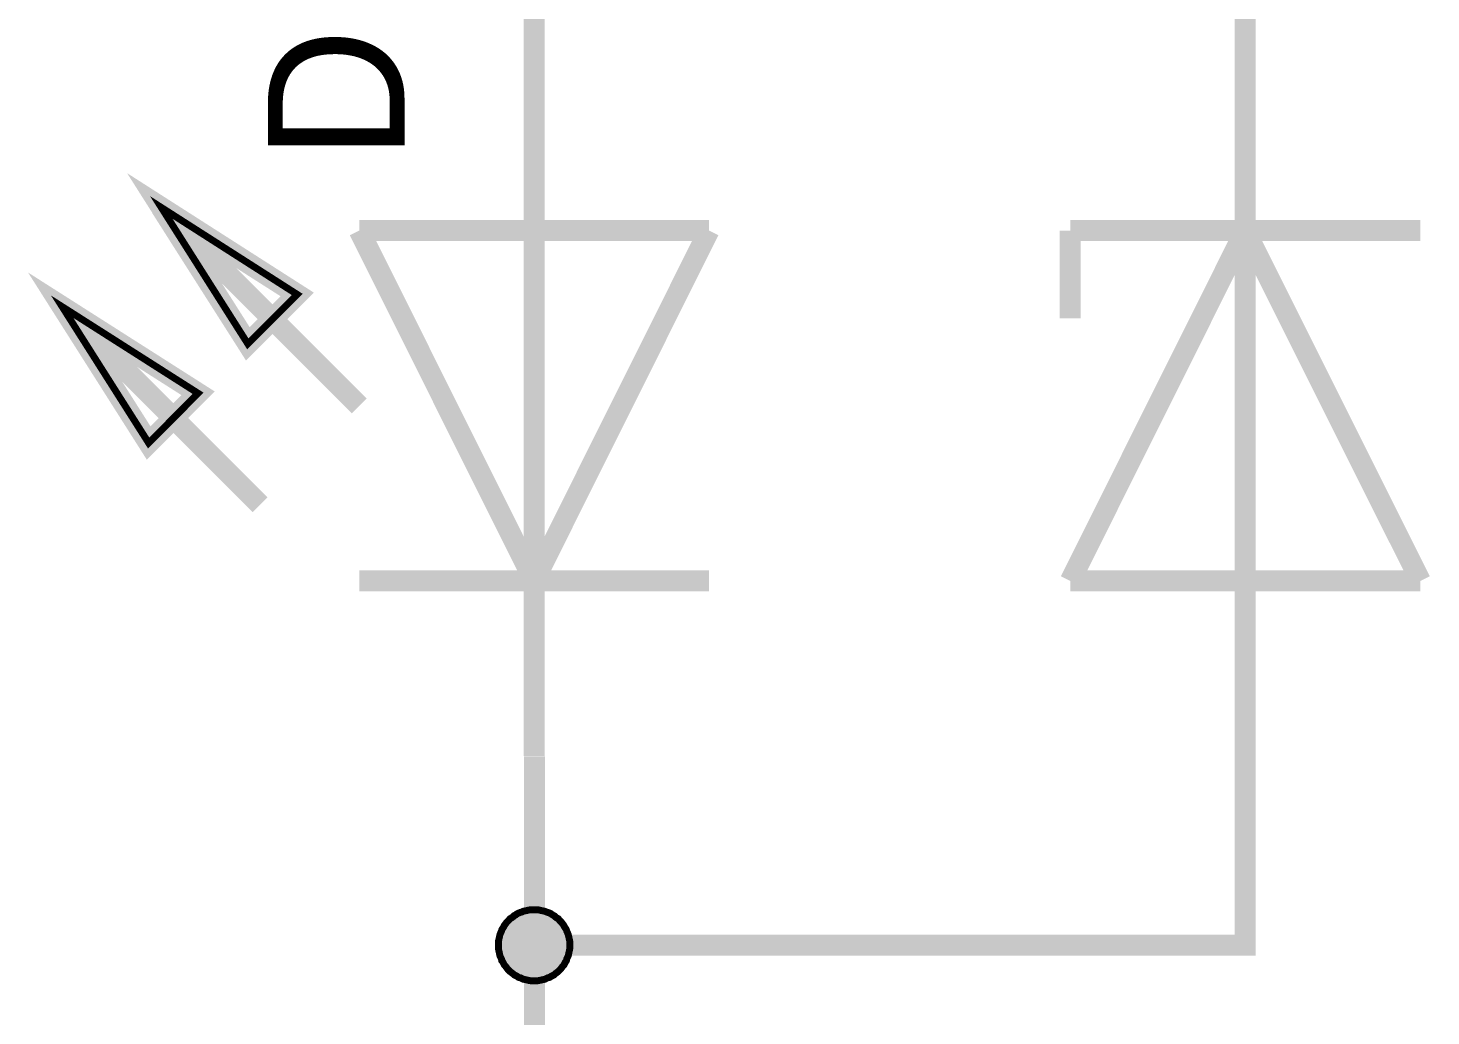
# Model space of a CAD drawing. Header units: millimetres. Extents: x 0 to 20.9, y 0 to 9.5.
# Drawn here: x 0.716 to 1.505, y 2.66 to 3.215 of the extents above; entities that cross this region are included whole.
import ezdxf

# ---------------------------------------------------------------- set-up
doc = ezdxf.new("R2010")
doc.units = ezdxf.units.MM
doc.header["$MEASUREMENT"] = 0
doc.layers.add('Sheet', color=255, linetype='Continuous')

msp = doc.modelspace()

# ---------------------------------------------------------------- linework, layer by layer
at = {"layer": 'Sheet'}
for points, const_width in [([(1.00016, 3.40628), (1.00016, 3.29998), (1.00016, 3.19994)], 0.0118), ([(1.4001, 3.19994), (1.4001, 3.29998)], 0.0118), ([(1.00016, 3.10158), (1.00016, 3.19994)], 0.0118), ([(1.4001, 3.10158), (1.4001, 3.19994)], 0.0118), ([(0.90179, 3.003), (0.79048, 3.11432)], 0.0118), ([(0.83914, 3.03788), (0.79048, 3.11432)], 0.0118), ([(0.86692, 3.06565), (0.79048, 3.11432)], 0.0118), ([(0.90179, 3.10158), (1.09853, 3.10158)], 0.0118), ([(0.90179, 3.10158), (1.00016, 2.90463)], 0.0118), ([(1.09853, 3.10158), (1.00016, 2.90463)], 0.0118), ([(1.00016, 2.90463), (1.00016, 3.10158)], 0.0118), ([(1.49867, 3.10158), (1.30173, 3.10158)], 0.0118), ([(1.30173, 2.90463), (1.4001, 3.10158)], 0.0118), ([(1.30173, 3.10158), (1.30173, 3.05229)], 0.0118), ([(1.4001, 2.90463), (1.4001, 3.10158)], 0.0118), ([(1.4001, 3.10158), (1.49867, 2.90463)], 0.0118), ([(0.84603, 2.94745), (0.73472, 3.05876)], 0.0118), ([(0.81115, 3.0101), (0.73472, 3.05876)], 0.0118), ([(0.78338, 2.98212), (0.73472, 3.05876)], 0.0118), ([(0.90179, 2.90463), (1.09853, 2.90463)], 0.0118), ([(1.00016, 2.90463), (1.00016, 2.80627)], 0.0118), ([(1.49867, 2.90463), (1.30173, 2.90463)], 0.0118), ([(1.4001, 2.90463), (1.4001, 2.80627)], 0.0118), ([(1.4001, 2.80627), (1.4001, 2.69996), (1.00016, 2.69996)], 0.0118), ([(1.00037, 2.80606), (1.00037, 2.69996), (1.00037, 2.59972)], 0.0118), ([(0.98011, 2.69996), (0.98011, 2.70101), (0.98011, 2.70205), (0.98032, 2.7031), (0.98053, 2.70393), (0.98074, 2.70498), (0.98095, 2.70581), (0.98136, 2.70686), (0.98178, 2.70769), (0.98199, 2.70853), (0.98262, 2.70957), (0.98303, 2.7102), (0.98345, 2.71103), (0.98408, 2.71187), (0.98471, 2.7127), (0.98533, 2.71333), (0.98596, 2.71396), (0.98658, 2.71479), (0.98742, 2.71521), (0.98826, 2.71584), (0.98888, 2.71646), (0.98972, 2.71688), (0.99055, 2.71751), (0.99139, 2.71793), (0.99243, 2.71834), (0.99327, 2.71855), (0.9941, 2.71897), (0.99515, 2.71918), (0.99619, 2.71939), (0.99703, 2.7196), (0.99807, 2.71981), (0.99912, 2.71981), (1.00016, 2.71981)], 0.0039), ([(0.98011, 2.69996), (0.98011, 2.70101), (0.98011, 2.70205), (0.98032, 2.7031), (0.98053, 2.70393), (0.98074, 2.70498), (0.98095, 2.70581), (0.98136, 2.70686), (0.98178, 2.70769), (0.98199, 2.70853), (0.98262, 2.70957), (0.98303, 2.7102), (0.98345, 2.71103), (0.98408, 2.71187), (0.98471, 2.7127), (0.98533, 2.71333), (0.98596, 2.71396), (0.98658, 2.71479), (0.98742, 2.71521), (0.98826, 2.71584), (0.98888, 2.71646), (0.98972, 2.71688), (0.99055, 2.71751), (0.99139, 2.71793), (0.99243, 2.71834), (0.99327, 2.71855), (0.9941, 2.71897), (0.99515, 2.71918), (0.99619, 2.71939), (0.99703, 2.7196), (0.99807, 2.71981), (0.99912, 2.71981), (1.00016, 2.71981)], 0.0039), ([(0.98011, 2.69996), (0.98011, 2.70101), (0.98011, 2.70205), (0.98032, 2.7031), (0.98053, 2.70393), (0.98074, 2.70498), (0.98095, 2.70581), (0.98136, 2.70686), (0.98178, 2.70769), (0.98199, 2.70853), (0.98262, 2.70957), (0.98303, 2.7102), (0.98345, 2.71103), (0.98408, 2.71187), (0.98471, 2.7127), (0.98533, 2.71333), (0.98596, 2.71396), (0.98658, 2.71479), (0.98742, 2.71521), (0.98826, 2.71584), (0.98888, 2.71646), (0.98972, 2.71688), (0.99055, 2.71751), (0.99139, 2.71793), (0.99243, 2.71834), (0.99327, 2.71855), (0.9941, 2.71897), (0.99515, 2.71918), (0.99619, 2.71939), (0.99703, 2.7196), (0.99807, 2.71981), (0.99912, 2.71981), (1.00016, 2.71981)], 0.0039), ([(0.98011, 2.69996), (0.98011, 2.70101), (0.98011, 2.70205), (0.98032, 2.7031), (0.98053, 2.70393), (0.98074, 2.70498), (0.98095, 2.70581), (0.98136, 2.70686), (0.98178, 2.70769), (0.98199, 2.70853), (0.98262, 2.70957), (0.98303, 2.7102), (0.98345, 2.71103), (0.98408, 2.71187), (0.98471, 2.7127), (0.98533, 2.71333), (0.98596, 2.71396), (0.98658, 2.71479), (0.98742, 2.71521), (0.98826, 2.71584), (0.98888, 2.71646), (0.98972, 2.71688), (0.99055, 2.71751), (0.99139, 2.71793), (0.99243, 2.71834), (0.99327, 2.71855), (0.9941, 2.71897), (0.99515, 2.71918), (0.99619, 2.71939), (0.99703, 2.7196), (0.99807, 2.71981), (0.99912, 2.71981), (1.00016, 2.71981)], 0.0039), ([(0.98011, 2.69996), (0.98011, 2.70101), (0.98011, 2.70205), (0.98032, 2.7031), (0.98053, 2.70393), (0.98074, 2.70498), (0.98095, 2.70581), (0.98136, 2.70686), (0.98178, 2.70769), (0.98199, 2.70853), (0.98262, 2.70957), (0.98303, 2.7102), (0.98345, 2.71103), (0.98408, 2.71187), (0.98471, 2.7127), (0.98533, 2.71333), (0.98596, 2.71396), (0.98658, 2.71479), (0.98742, 2.71521), (0.98826, 2.71584), (0.98888, 2.71646), (0.98972, 2.71688), (0.99055, 2.71751), (0.99139, 2.71793), (0.99243, 2.71834), (0.99327, 2.71855), (0.9941, 2.71897), (0.99515, 2.71918), (0.99619, 2.71939), (0.99703, 2.7196), (0.99807, 2.71981), (0.99912, 2.71981), (1.00016, 2.71981)], 0.0039), ([(0.98011, 2.69996), (0.98011, 2.70101), (0.98011, 2.70205), (0.98032, 2.7031), (0.98053, 2.70393), (0.98074, 2.70498), (0.98095, 2.70581), (0.98136, 2.70686), (0.98178, 2.70769), (0.98199, 2.70853), (0.98262, 2.70957), (0.98303, 2.7102), (0.98345, 2.71103), (0.98408, 2.71187), (0.98471, 2.7127), (0.98533, 2.71333), (0.98596, 2.71396), (0.98658, 2.71479), (0.98742, 2.71521), (0.98826, 2.71584), (0.98888, 2.71646), (0.98972, 2.71688), (0.99055, 2.71751), (0.99139, 2.71793), (0.99243, 2.71834), (0.99327, 2.71855), (0.9941, 2.71897), (0.99515, 2.71918), (0.99619, 2.71939), (0.99703, 2.7196), (0.99807, 2.71981), (0.99912, 2.71981), (1.00016, 2.71981)], 0.0039), ([(0.98011, 2.69996), (0.98011, 2.70101), (0.98011, 2.70205), (0.98032, 2.7031), (0.98053, 2.70393), (0.98074, 2.70498), (0.98095, 2.70581), (0.98136, 2.70686), (0.98178, 2.70769), (0.98199, 2.70853), (0.98262, 2.70957), (0.98303, 2.7102), (0.98345, 2.71103), (0.98408, 2.71187), (0.98471, 2.7127), (0.98533, 2.71333), (0.98596, 2.71396), (0.98658, 2.71479), (0.98742, 2.71521), (0.98826, 2.71584), (0.98888, 2.71646), (0.98972, 2.71688), (0.99055, 2.71751), (0.99139, 2.71793), (0.99243, 2.71834), (0.99327, 2.71855), (0.9941, 2.71897), (0.99515, 2.71918), (0.99619, 2.71939), (0.99703, 2.7196), (0.99807, 2.71981), (0.99912, 2.71981), (1.00016, 2.71981)], 0.0039), ([(0.98011, 2.69996), (0.98011, 2.70101), (0.98011, 2.70205), (0.98032, 2.7031), (0.98053, 2.70393), (0.98074, 2.70498), (0.98095, 2.70581), (0.98136, 2.70686), (0.98178, 2.70769), (0.98199, 2.70853), (0.98262, 2.70957), (0.98303, 2.7102), (0.98345, 2.71103), (0.98408, 2.71187), (0.98471, 2.7127), (0.98533, 2.71333), (0.98596, 2.71396), (0.98658, 2.71479), (0.98742, 2.71521), (0.98826, 2.71584), (0.98888, 2.71646), (0.98972, 2.71688), (0.99055, 2.71751), (0.99139, 2.71793), (0.99243, 2.71834), (0.99327, 2.71855), (0.9941, 2.71897), (0.99515, 2.71918), (0.99619, 2.71939), (0.99703, 2.7196), (0.99807, 2.71981), (0.99912, 2.71981), (1.00016, 2.71981)], 0.0039), ([(1.00016, 2.71981), (1.00016, 2.71981)], 0.0039), ([(1.00016, 2.71981), (1.0012, 2.71981), (1.00225, 2.71981), (1.00329, 2.7196), (1.00413, 2.71939), (1.00517, 2.71918), (1.00622, 2.71897), (1.00705, 2.71855), (1.00789, 2.71834), (1.00893, 2.71793), (1.00977, 2.71751), (1.0106, 2.71688), (1.01144, 2.71646), (1.01206, 2.71584), (1.0129, 2.71521), (1.01373, 2.71479), (1.01436, 2.71396), (1.01499, 2.71333), (1.01561, 2.7127), (1.01624, 2.71187), (1.01687, 2.71103), (1.01728, 2.7102), (1.0177, 2.70957), (1.01833, 2.70853), (1.01854, 2.70769), (1.01896, 2.70686), (1.01937, 2.70581), (1.01958, 2.70498), (1.01979, 2.70393), (1.02, 2.7031), (1.02021, 2.70205), (1.02021, 2.70101), (1.02021, 2.69996)], 0.0039), ([(1.00016, 2.71981), (1.00016, 2.71981)], 0.0039), ([(1.00016, 2.71981), (1.0012, 2.71981), (1.00225, 2.71981), (1.00329, 2.7196), (1.00413, 2.71939), (1.00517, 2.71918), (1.00622, 2.71897), (1.00705, 2.71855), (1.00789, 2.71834), (1.00893, 2.71793), (1.00977, 2.71751), (1.0106, 2.71688), (1.01144, 2.71646), (1.01206, 2.71584), (1.0129, 2.71521), (1.01373, 2.71479), (1.01436, 2.71396), (1.01499, 2.71333), (1.01561, 2.7127), (1.01624, 2.71187), (1.01687, 2.71103), (1.01728, 2.7102), (1.0177, 2.70957), (1.01833, 2.70853), (1.01854, 2.70769), (1.01896, 2.70686), (1.01937, 2.70581), (1.01958, 2.70498), (1.01979, 2.70393), (1.02, 2.7031), (1.02021, 2.70205), (1.02021, 2.70101), (1.02021, 2.69996)], 0.0039), ([(1.00016, 2.71981), (1.00016, 2.71981)], 0.0039), ([(1.00016, 2.71981), (1.0012, 2.71981), (1.00225, 2.71981), (1.00329, 2.7196), (1.00413, 2.71939), (1.00517, 2.71918), (1.00622, 2.71897), (1.00705, 2.71855), (1.00789, 2.71834), (1.00893, 2.71793), (1.00977, 2.71751), (1.0106, 2.71688), (1.01144, 2.71646), (1.01206, 2.71584), (1.0129, 2.71521), (1.01373, 2.71479), (1.01436, 2.71396), (1.01499, 2.71333), (1.01561, 2.7127), (1.01624, 2.71187), (1.01687, 2.71103), (1.01728, 2.7102), (1.0177, 2.70957), (1.01833, 2.70853), (1.01854, 2.70769), (1.01896, 2.70686), (1.01937, 2.70581), (1.01958, 2.70498), (1.01979, 2.70393), (1.02, 2.7031), (1.02021, 2.70205), (1.02021, 2.70101), (1.02021, 2.69996)], 0.0039), ([(1.00016, 2.71981), (1.00016, 2.71981)], 0.0039), ([(1.00016, 2.71981), (1.0012, 2.71981), (1.00225, 2.71981), (1.00329, 2.7196), (1.00413, 2.71939), (1.00517, 2.71918), (1.00622, 2.71897), (1.00705, 2.71855), (1.00789, 2.71834), (1.00893, 2.71793), (1.00977, 2.71751), (1.0106, 2.71688), (1.01144, 2.71646), (1.01206, 2.71584), (1.0129, 2.71521), (1.01373, 2.71479), (1.01436, 2.71396), (1.01499, 2.71333), (1.01561, 2.7127), (1.01624, 2.71187), (1.01687, 2.71103), (1.01728, 2.7102), (1.0177, 2.70957), (1.01833, 2.70853), (1.01854, 2.70769), (1.01896, 2.70686), (1.01937, 2.70581), (1.01958, 2.70498), (1.01979, 2.70393), (1.02, 2.7031), (1.02021, 2.70205), (1.02021, 2.70101), (1.02021, 2.69996)], 0.0039), ([(1.00016, 2.71981), (1.00016, 2.71981)], 0.0039), ([(1.00016, 2.71981), (1.0012, 2.71981), (1.00225, 2.71981), (1.00329, 2.7196), (1.00413, 2.71939), (1.00517, 2.71918), (1.00622, 2.71897), (1.00705, 2.71855), (1.00789, 2.71834), (1.00893, 2.71793), (1.00977, 2.71751), (1.0106, 2.71688), (1.01144, 2.71646), (1.01206, 2.71584), (1.0129, 2.71521), (1.01373, 2.71479), (1.01436, 2.71396), (1.01499, 2.71333), (1.01561, 2.7127), (1.01624, 2.71187), (1.01687, 2.71103), (1.01728, 2.7102), (1.0177, 2.70957), (1.01833, 2.70853), (1.01854, 2.70769), (1.01896, 2.70686), (1.01937, 2.70581), (1.01958, 2.70498), (1.01979, 2.70393), (1.02, 2.7031), (1.02021, 2.70205), (1.02021, 2.70101), (1.02021, 2.69996)], 0.0039), ([(1.00016, 2.71981), (1.00016, 2.71981)], 0.0039), ([(1.00016, 2.71981), (1.0012, 2.71981), (1.00225, 2.71981), (1.00329, 2.7196), (1.00413, 2.71939), (1.00517, 2.71918), (1.00622, 2.71897), (1.00705, 2.71855), (1.00789, 2.71834), (1.00893, 2.71793), (1.00977, 2.71751), (1.0106, 2.71688), (1.01144, 2.71646), (1.01206, 2.71584), (1.0129, 2.71521), (1.01373, 2.71479), (1.01436, 2.71396), (1.01499, 2.71333), (1.01561, 2.7127), (1.01624, 2.71187), (1.01687, 2.71103), (1.01728, 2.7102), (1.0177, 2.70957), (1.01833, 2.70853), (1.01854, 2.70769), (1.01896, 2.70686), (1.01937, 2.70581), (1.01958, 2.70498), (1.01979, 2.70393), (1.02, 2.7031), (1.02021, 2.70205), (1.02021, 2.70101), (1.02021, 2.69996)], 0.0039), ([(1.00016, 2.71981), (1.00016, 2.71981)], 0.0039), ([(1.00016, 2.71981), (1.0012, 2.71981), (1.00225, 2.71981), (1.00329, 2.7196), (1.00413, 2.71939), (1.00517, 2.71918), (1.00622, 2.71897), (1.00705, 2.71855), (1.00789, 2.71834), (1.00893, 2.71793), (1.00977, 2.71751), (1.0106, 2.71688), (1.01144, 2.71646), (1.01206, 2.71584), (1.0129, 2.71521), (1.01373, 2.71479), (1.01436, 2.71396), (1.01499, 2.71333), (1.01561, 2.7127), (1.01624, 2.71187), (1.01687, 2.71103), (1.01728, 2.7102), (1.0177, 2.70957), (1.01833, 2.70853), (1.01854, 2.70769), (1.01896, 2.70686), (1.01937, 2.70581), (1.01958, 2.70498), (1.01979, 2.70393), (1.02, 2.7031), (1.02021, 2.70205), (1.02021, 2.70101), (1.02021, 2.69996)], 0.0039), ([(1.00016, 2.71981), (1.00016, 2.71981)], 0.0039), ([(1.00016, 2.71981), (1.0012, 2.71981), (1.00225, 2.71981), (1.00329, 2.7196), (1.00413, 2.71939), (1.00517, 2.71918), (1.00622, 2.71897), (1.00705, 2.71855), (1.00789, 2.71834), (1.00893, 2.71793), (1.00977, 2.71751), (1.0106, 2.71688), (1.01144, 2.71646), (1.01206, 2.71584), (1.0129, 2.71521), (1.01373, 2.71479), (1.01436, 2.71396), (1.01499, 2.71333), (1.01561, 2.7127), (1.01624, 2.71187), (1.01687, 2.71103), (1.01728, 2.7102), (1.0177, 2.70957), (1.01833, 2.70853), (1.01854, 2.70769), (1.01896, 2.70686), (1.01937, 2.70581), (1.01958, 2.70498), (1.01979, 2.70393), (1.02, 2.7031), (1.02021, 2.70205), (1.02021, 2.70101), (1.02021, 2.69996)], 0.0039), ([(1.00016, 2.67992), (0.99912, 2.67992), (0.99807, 2.67992), (0.99703, 2.68012), (0.99619, 2.68033), (0.99515, 2.68054), (0.9941, 2.68075), (0.99327, 2.68117), (0.99243, 2.68159), (0.99139, 2.6818), (0.99055, 2.68242), (0.98972, 2.68284), (0.98888, 2.68326), (0.98826, 2.68388), (0.98742, 2.68451), (0.98658, 2.68514), (0.98596, 2.68576), (0.98533, 2.68639), (0.98471, 2.68723), (0.98408, 2.68806), (0.98345, 2.68869), (0.98303, 2.68952), (0.98262, 2.69036), (0.98199, 2.69119), (0.98178, 2.69224), (0.98136, 2.69307), (0.98095, 2.69391), (0.98074, 2.69495), (0.98053, 2.696), (0.98032, 2.69683), (0.98011, 2.69788), (0.98011, 2.69892), (0.98011, 2.69996)], 0.0039), ([(0.98011, 2.69996), (0.98011, 2.69996)], 0.0039), ([(1.00016, 2.67992), (0.99912, 2.67992), (0.99807, 2.67992), (0.99703, 2.68012), (0.99619, 2.68033), (0.99515, 2.68054), (0.9941, 2.68075), (0.99327, 2.68117), (0.99243, 2.68159), (0.99139, 2.6818), (0.99055, 2.68242), (0.98972, 2.68284), (0.98888, 2.68326), (0.98826, 2.68388), (0.98742, 2.68451), (0.98658, 2.68514), (0.98596, 2.68576), (0.98533, 2.68639), (0.98471, 2.68723), (0.98408, 2.68806), (0.98345, 2.68869), (0.98303, 2.68952), (0.98262, 2.69036), (0.98199, 2.69119), (0.98178, 2.69224), (0.98136, 2.69307), (0.98095, 2.69391), (0.98074, 2.69495), (0.98053, 2.696), (0.98032, 2.69683), (0.98011, 2.69788), (0.98011, 2.69892), (0.98011, 2.69996)], 0.0039), ([(0.98011, 2.69996), (0.98011, 2.69996)], 0.0039), ([(1.00016, 2.67992), (0.99912, 2.67992), (0.99807, 2.67992), (0.99703, 2.68012), (0.99619, 2.68033), (0.99515, 2.68054), (0.9941, 2.68075), (0.99327, 2.68117), (0.99243, 2.68159), (0.99139, 2.6818), (0.99055, 2.68242), (0.98972, 2.68284), (0.98888, 2.68326), (0.98826, 2.68388), (0.98742, 2.68451), (0.98658, 2.68514), (0.98596, 2.68576), (0.98533, 2.68639), (0.98471, 2.68723), (0.98408, 2.68806), (0.98345, 2.68869), (0.98303, 2.68952), (0.98262, 2.69036), (0.98199, 2.69119), (0.98178, 2.69224), (0.98136, 2.69307), (0.98095, 2.69391), (0.98074, 2.69495), (0.98053, 2.696), (0.98032, 2.69683), (0.98011, 2.69788), (0.98011, 2.69892), (0.98011, 2.69996)], 0.0039), ([(0.98011, 2.69996), (0.98011, 2.69996)], 0.0039), ([(1.00016, 2.67992), (0.99912, 2.67992), (0.99807, 2.67992), (0.99703, 2.68012), (0.99619, 2.68033), (0.99515, 2.68054), (0.9941, 2.68075), (0.99327, 2.68117), (0.99243, 2.68159), (0.99139, 2.6818), (0.99055, 2.68242), (0.98972, 2.68284), (0.98888, 2.68326), (0.98826, 2.68388), (0.98742, 2.68451), (0.98658, 2.68514), (0.98596, 2.68576), (0.98533, 2.68639), (0.98471, 2.68723), (0.98408, 2.68806), (0.98345, 2.68869), (0.98303, 2.68952), (0.98262, 2.69036), (0.98199, 2.69119), (0.98178, 2.69224), (0.98136, 2.69307), (0.98095, 2.69391), (0.98074, 2.69495), (0.98053, 2.696), (0.98032, 2.69683), (0.98011, 2.69788), (0.98011, 2.69892), (0.98011, 2.69996)], 0.0039), ([(0.98011, 2.69996), (0.98011, 2.69996)], 0.0039), ([(1.00016, 2.67992), (0.99912, 2.67992), (0.99807, 2.67992), (0.99703, 2.68012), (0.99619, 2.68033), (0.99515, 2.68054), (0.9941, 2.68075), (0.99327, 2.68117), (0.99243, 2.68159), (0.99139, 2.6818), (0.99055, 2.68242), (0.98972, 2.68284), (0.98888, 2.68326), (0.98826, 2.68388), (0.98742, 2.68451), (0.98658, 2.68514), (0.98596, 2.68576), (0.98533, 2.68639), (0.98471, 2.68723), (0.98408, 2.68806), (0.98345, 2.68869), (0.98303, 2.68952), (0.98262, 2.69036), (0.98199, 2.69119), (0.98178, 2.69224), (0.98136, 2.69307), (0.98095, 2.69391), (0.98074, 2.69495), (0.98053, 2.696), (0.98032, 2.69683), (0.98011, 2.69788), (0.98011, 2.69892), (0.98011, 2.69996)], 0.0039), ([(0.98011, 2.69996), (0.98011, 2.69996)], 0.0039), ([(1.00016, 2.67992), (0.99912, 2.67992), (0.99807, 2.67992), (0.99703, 2.68012), (0.99619, 2.68033), (0.99515, 2.68054), (0.9941, 2.68075), (0.99327, 2.68117), (0.99243, 2.68159), (0.99139, 2.6818), (0.99055, 2.68242), (0.98972, 2.68284), (0.98888, 2.68326), (0.98826, 2.68388), (0.98742, 2.68451), (0.98658, 2.68514), (0.98596, 2.68576), (0.98533, 2.68639), (0.98471, 2.68723), (0.98408, 2.68806), (0.98345, 2.68869), (0.98303, 2.68952), (0.98262, 2.69036), (0.98199, 2.69119), (0.98178, 2.69224), (0.98136, 2.69307), (0.98095, 2.69391), (0.98074, 2.69495), (0.98053, 2.696), (0.98032, 2.69683), (0.98011, 2.69788), (0.98011, 2.69892), (0.98011, 2.69996)], 0.0039), ([(0.98011, 2.69996), (0.98011, 2.69996)], 0.0039), ([(1.00016, 2.67992), (0.99912, 2.67992), (0.99807, 2.67992), (0.99703, 2.68012), (0.99619, 2.68033), (0.99515, 2.68054), (0.9941, 2.68075), (0.99327, 2.68117), (0.99243, 2.68159), (0.99139, 2.6818), (0.99055, 2.68242), (0.98972, 2.68284), (0.98888, 2.68326), (0.98826, 2.68388), (0.98742, 2.68451), (0.98658, 2.68514), (0.98596, 2.68576), (0.98533, 2.68639), (0.98471, 2.68723), (0.98408, 2.68806), (0.98345, 2.68869), (0.98303, 2.68952), (0.98262, 2.69036), (0.98199, 2.69119), (0.98178, 2.69224), (0.98136, 2.69307), (0.98095, 2.69391), (0.98074, 2.69495), (0.98053, 2.696), (0.98032, 2.69683), (0.98011, 2.69788), (0.98011, 2.69892), (0.98011, 2.69996)], 0.0039), ([(0.98011, 2.69996), (0.98011, 2.69996)], 0.0039), ([(1.00016, 2.67992), (0.99912, 2.67992), (0.99807, 2.67992), (0.99703, 2.68012), (0.99619, 2.68033), (0.99515, 2.68054), (0.9941, 2.68075), (0.99327, 2.68117), (0.99243, 2.68159), (0.99139, 2.6818), (0.99055, 2.68242), (0.98972, 2.68284), (0.98888, 2.68326), (0.98826, 2.68388), (0.98742, 2.68451), (0.98658, 2.68514), (0.98596, 2.68576), (0.98533, 2.68639), (0.98471, 2.68723), (0.98408, 2.68806), (0.98345, 2.68869), (0.98303, 2.68952), (0.98262, 2.69036), (0.98199, 2.69119), (0.98178, 2.69224), (0.98136, 2.69307), (0.98095, 2.69391), (0.98074, 2.69495), (0.98053, 2.696), (0.98032, 2.69683), (0.98011, 2.69788), (0.98011, 2.69892), (0.98011, 2.69996)], 0.0039), ([(0.98011, 2.69996), (0.98011, 2.69996)], 0.0039), ([(1.02021, 2.69996), (1.02021, 2.69892), (1.02021, 2.69788), (1.02, 2.69683), (1.01979, 2.696), (1.01958, 2.69495), (1.01937, 2.69391), (1.01896, 2.69307), (1.01854, 2.69224), (1.01833, 2.69119), (1.0177, 2.69036), (1.01728, 2.68952), (1.01687, 2.68869), (1.01624, 2.68806), (1.01561, 2.68723), (1.01499, 2.68639), (1.01436, 2.68576), (1.01373, 2.68514), (1.0129, 2.68451), (1.01206, 2.68388), (1.01144, 2.68326), (1.0106, 2.68284), (1.00977, 2.68242), (1.00893, 2.6818), (1.00789, 2.68159), (1.00705, 2.68117), (1.00622, 2.68075), (1.00517, 2.68054), (1.00413, 2.68033), (1.00329, 2.68012), (1.00225, 2.67992), (1.0012, 2.67992), (1.00016, 2.67992)], 0.0039), ([(1.02021, 2.69996), (1.02021, 2.69892), (1.02021, 2.69788), (1.02, 2.69683), (1.01979, 2.696), (1.01958, 2.69495), (1.01937, 2.69391), (1.01896, 2.69307), (1.01854, 2.69224), (1.01833, 2.69119), (1.0177, 2.69036), (1.01728, 2.68952), (1.01687, 2.68869), (1.01624, 2.68806), (1.01561, 2.68723), (1.01499, 2.68639), (1.01436, 2.68576), (1.01373, 2.68514), (1.0129, 2.68451), (1.01206, 2.68388), (1.01144, 2.68326), (1.0106, 2.68284), (1.00977, 2.68242), (1.00893, 2.6818), (1.00789, 2.68159), (1.00705, 2.68117), (1.00622, 2.68075), (1.00517, 2.68054), (1.00413, 2.68033), (1.00329, 2.68012), (1.00225, 2.67992), (1.0012, 2.67992), (1.00016, 2.67992)], 0.0039), ([(1.02021, 2.69996), (1.02021, 2.69892), (1.02021, 2.69788), (1.02, 2.69683), (1.01979, 2.696), (1.01958, 2.69495), (1.01937, 2.69391), (1.01896, 2.69307), (1.01854, 2.69224), (1.01833, 2.69119), (1.0177, 2.69036), (1.01728, 2.68952), (1.01687, 2.68869), (1.01624, 2.68806), (1.01561, 2.68723), (1.01499, 2.68639), (1.01436, 2.68576), (1.01373, 2.68514), (1.0129, 2.68451), (1.01206, 2.68388), (1.01144, 2.68326), (1.0106, 2.68284), (1.00977, 2.68242), (1.00893, 2.6818), (1.00789, 2.68159), (1.00705, 2.68117), (1.00622, 2.68075), (1.00517, 2.68054), (1.00413, 2.68033), (1.00329, 2.68012), (1.00225, 2.67992), (1.0012, 2.67992), (1.00016, 2.67992)], 0.0039), ([(1.02021, 2.69996), (1.02021, 2.69892), (1.02021, 2.69788), (1.02, 2.69683), (1.01979, 2.696), (1.01958, 2.69495), (1.01937, 2.69391), (1.01896, 2.69307), (1.01854, 2.69224), (1.01833, 2.69119), (1.0177, 2.69036), (1.01728, 2.68952), (1.01687, 2.68869), (1.01624, 2.68806), (1.01561, 2.68723), (1.01499, 2.68639), (1.01436, 2.68576), (1.01373, 2.68514), (1.0129, 2.68451), (1.01206, 2.68388), (1.01144, 2.68326), (1.0106, 2.68284), (1.00977, 2.68242), (1.00893, 2.6818), (1.00789, 2.68159), (1.00705, 2.68117), (1.00622, 2.68075), (1.00517, 2.68054), (1.00413, 2.68033), (1.00329, 2.68012), (1.00225, 2.67992), (1.0012, 2.67992), (1.00016, 2.67992)], 0.0039), ([(1.02021, 2.69996), (1.02021, 2.69892), (1.02021, 2.69788), (1.02, 2.69683), (1.01979, 2.696), (1.01958, 2.69495), (1.01937, 2.69391), (1.01896, 2.69307), (1.01854, 2.69224), (1.01833, 2.69119), (1.0177, 2.69036), (1.01728, 2.68952), (1.01687, 2.68869), (1.01624, 2.68806), (1.01561, 2.68723), (1.01499, 2.68639), (1.01436, 2.68576), (1.01373, 2.68514), (1.0129, 2.68451), (1.01206, 2.68388), (1.01144, 2.68326), (1.0106, 2.68284), (1.00977, 2.68242), (1.00893, 2.6818), (1.00789, 2.68159), (1.00705, 2.68117), (1.00622, 2.68075), (1.00517, 2.68054), (1.00413, 2.68033), (1.00329, 2.68012), (1.00225, 2.67992), (1.0012, 2.67992), (1.00016, 2.67992)], 0.0039), ([(1.02021, 2.69996), (1.02021, 2.69892), (1.02021, 2.69788), (1.02, 2.69683), (1.01979, 2.696), (1.01958, 2.69495), (1.01937, 2.69391), (1.01896, 2.69307), (1.01854, 2.69224), (1.01833, 2.69119), (1.0177, 2.69036), (1.01728, 2.68952), (1.01687, 2.68869), (1.01624, 2.68806), (1.01561, 2.68723), (1.01499, 2.68639), (1.01436, 2.68576), (1.01373, 2.68514), (1.0129, 2.68451), (1.01206, 2.68388), (1.01144, 2.68326), (1.0106, 2.68284), (1.00977, 2.68242), (1.00893, 2.6818), (1.00789, 2.68159), (1.00705, 2.68117), (1.00622, 2.68075), (1.00517, 2.68054), (1.00413, 2.68033), (1.00329, 2.68012), (1.00225, 2.67992), (1.0012, 2.67992), (1.00016, 2.67992)], 0.0039), ([(1.02021, 2.69996), (1.02021, 2.69892), (1.02021, 2.69788), (1.02, 2.69683), (1.01979, 2.696), (1.01958, 2.69495), (1.01937, 2.69391), (1.01896, 2.69307), (1.01854, 2.69224), (1.01833, 2.69119), (1.0177, 2.69036), (1.01728, 2.68952), (1.01687, 2.68869), (1.01624, 2.68806), (1.01561, 2.68723), (1.01499, 2.68639), (1.01436, 2.68576), (1.01373, 2.68514), (1.0129, 2.68451), (1.01206, 2.68388), (1.01144, 2.68326), (1.0106, 2.68284), (1.00977, 2.68242), (1.00893, 2.6818), (1.00789, 2.68159), (1.00705, 2.68117), (1.00622, 2.68075), (1.00517, 2.68054), (1.00413, 2.68033), (1.00329, 2.68012), (1.00225, 2.67992), (1.0012, 2.67992), (1.00016, 2.67992)], 0.0039), ([(1.02021, 2.69996), (1.02021, 2.69892), (1.02021, 2.69788), (1.02, 2.69683), (1.01979, 2.696), (1.01958, 2.69495), (1.01937, 2.69391), (1.01896, 2.69307), (1.01854, 2.69224), (1.01833, 2.69119), (1.0177, 2.69036), (1.01728, 2.68952), (1.01687, 2.68869), (1.01624, 2.68806), (1.01561, 2.68723), (1.01499, 2.68639), (1.01436, 2.68576), (1.01373, 2.68514), (1.0129, 2.68451), (1.01206, 2.68388), (1.01144, 2.68326), (1.0106, 2.68284), (1.00977, 2.68242), (1.00893, 2.6818), (1.00789, 2.68159), (1.00705, 2.68117), (1.00622, 2.68075), (1.00517, 2.68054), (1.00413, 2.68033), (1.00329, 2.68012), (1.00225, 2.67992), (1.0012, 2.67992), (1.00016, 2.67992)], 0.0039), ([(1.02021, 2.69996), (1.02021, 2.69996), (1.02021, 2.69996), (1.02021, 2.69996), (1.02021, 2.69996), (1.02021, 2.69996), (1.02021, 2.69996), (1.02021, 2.69996), (1.02021, 2.69996), (1.02021, 2.69996), (1.02021, 2.69996), (1.02021, 2.69996), (1.02021, 2.69996), (1.02021, 2.69996), (1.02021, 2.69996), (1.02021, 2.69996), (1.02021, 2.69996), (1.02021, 2.69996), (1.02021, 2.69996), (1.02021, 2.69996), (1.02021, 2.69996), (1.02021, 2.69996), (1.02021, 2.69996), (1.02021, 2.69996), (1.02021, 2.69996), (1.02021, 2.69996), (1.02021, 2.69996), (1.02021, 2.69996), (1.02021, 2.69996), (1.02021, 2.69996), (1.02021, 2.69996), (1.02021, 2.69996), (1.02021, 2.69996)], 0.0039), ([(1.02021, 2.69996), (1.02021, 2.69996)], 0.0039), ([(1.02021, 2.69996), (1.02021, 2.69996), (1.02021, 2.69996), (1.02021, 2.69996), (1.02021, 2.69996), (1.02021, 2.69996), (1.02021, 2.69996), (1.02021, 2.69996), (1.02021, 2.69996), (1.02021, 2.69996), (1.02021, 2.69996), (1.02021, 2.69996), (1.02021, 2.69996), (1.02021, 2.69996), (1.02021, 2.69996), (1.02021, 2.69996), (1.02021, 2.69996), (1.02021, 2.69996), (1.02021, 2.69996), (1.02021, 2.69996), (1.02021, 2.69996), (1.02021, 2.69996), (1.02021, 2.69996), (1.02021, 2.69996), (1.02021, 2.69996), (1.02021, 2.69996), (1.02021, 2.69996), (1.02021, 2.69996), (1.02021, 2.69996), (1.02021, 2.69996), (1.02021, 2.69996), (1.02021, 2.69996), (1.02021, 2.69996)], 0.0039), ([(1.02021, 2.69996), (1.02021, 2.69996)], 0.0039), ([(1.02021, 2.69996), (1.02021, 2.69996), (1.02021, 2.69996), (1.02021, 2.69996), (1.02021, 2.69996), (1.02021, 2.69996), (1.02021, 2.69996), (1.02021, 2.69996), (1.02021, 2.69996), (1.02021, 2.69996), (1.02021, 2.69996), (1.02021, 2.69996), (1.02021, 2.69996), (1.02021, 2.69996), (1.02021, 2.69996), (1.02021, 2.69996), (1.02021, 2.69996), (1.02021, 2.69996), (1.02021, 2.69996), (1.02021, 2.69996), (1.02021, 2.69996), (1.02021, 2.69996), (1.02021, 2.69996), (1.02021, 2.69996), (1.02021, 2.69996), (1.02021, 2.69996), (1.02021, 2.69996), (1.02021, 2.69996), (1.02021, 2.69996), (1.02021, 2.69996), (1.02021, 2.69996), (1.02021, 2.69996), (1.02021, 2.69996)], 0.0039), ([(1.02021, 2.69996), (1.02021, 2.69996)], 0.0039), ([(1.02021, 2.69996), (1.02021, 2.69996), (1.02021, 2.69996), (1.02021, 2.69996), (1.02021, 2.69996), (1.02021, 2.69996), (1.02021, 2.69996), (1.02021, 2.69996), (1.02021, 2.69996), (1.02021, 2.69996), (1.02021, 2.69996), (1.02021, 2.69996), (1.02021, 2.69996), (1.02021, 2.69996), (1.02021, 2.69996), (1.02021, 2.69996), (1.02021, 2.69996), (1.02021, 2.69996), (1.02021, 2.69996), (1.02021, 2.69996), (1.02021, 2.69996), (1.02021, 2.69996), (1.02021, 2.69996), (1.02021, 2.69996), (1.02021, 2.69996), (1.02021, 2.69996), (1.02021, 2.69996), (1.02021, 2.69996), (1.02021, 2.69996), (1.02021, 2.69996), (1.02021, 2.69996), (1.02021, 2.69996), (1.02021, 2.69996)], 0.0039), ([(1.02021, 2.69996), (1.02021, 2.69996)], 0.0039), ([(1.02021, 2.69996), (1.02021, 2.69996), (1.02021, 2.69996), (1.02021, 2.69996), (1.02021, 2.69996), (1.02021, 2.69996), (1.02021, 2.69996), (1.02021, 2.69996), (1.02021, 2.69996), (1.02021, 2.69996), (1.02021, 2.69996), (1.02021, 2.69996), (1.02021, 2.69996), (1.02021, 2.69996), (1.02021, 2.69996), (1.02021, 2.69996), (1.02021, 2.69996), (1.02021, 2.69996), (1.02021, 2.69996), (1.02021, 2.69996), (1.02021, 2.69996), (1.02021, 2.69996), (1.02021, 2.69996), (1.02021, 2.69996), (1.02021, 2.69996), (1.02021, 2.69996), (1.02021, 2.69996), (1.02021, 2.69996), (1.02021, 2.69996), (1.02021, 2.69996), (1.02021, 2.69996), (1.02021, 2.69996), (1.02021, 2.69996)], 0.0039), ([(1.02021, 2.69996), (1.02021, 2.69996)], 0.0039), ([(1.02021, 2.69996), (1.02021, 2.69996), (1.02021, 2.69996), (1.02021, 2.69996), (1.02021, 2.69996), (1.02021, 2.69996), (1.02021, 2.69996), (1.02021, 2.69996), (1.02021, 2.69996), (1.02021, 2.69996), (1.02021, 2.69996), (1.02021, 2.69996), (1.02021, 2.69996), (1.02021, 2.69996), (1.02021, 2.69996), (1.02021, 2.69996), (1.02021, 2.69996), (1.02021, 2.69996), (1.02021, 2.69996), (1.02021, 2.69996), (1.02021, 2.69996), (1.02021, 2.69996), (1.02021, 2.69996), (1.02021, 2.69996), (1.02021, 2.69996), (1.02021, 2.69996), (1.02021, 2.69996), (1.02021, 2.69996), (1.02021, 2.69996), (1.02021, 2.69996), (1.02021, 2.69996), (1.02021, 2.69996), (1.02021, 2.69996)], 0.0039), ([(1.02021, 2.69996), (1.02021, 2.69996)], 0.0039), ([(1.02021, 2.69996), (1.02021, 2.69996), (1.02021, 2.69996), (1.02021, 2.69996), (1.02021, 2.69996), (1.02021, 2.69996), (1.02021, 2.69996), (1.02021, 2.69996), (1.02021, 2.69996), (1.02021, 2.69996), (1.02021, 2.69996), (1.02021, 2.69996), (1.02021, 2.69996), (1.02021, 2.69996), (1.02021, 2.69996), (1.02021, 2.69996), (1.02021, 2.69996), (1.02021, 2.69996), (1.02021, 2.69996), (1.02021, 2.69996), (1.02021, 2.69996), (1.02021, 2.69996), (1.02021, 2.69996), (1.02021, 2.69996), (1.02021, 2.69996), (1.02021, 2.69996), (1.02021, 2.69996), (1.02021, 2.69996), (1.02021, 2.69996), (1.02021, 2.69996), (1.02021, 2.69996), (1.02021, 2.69996), (1.02021, 2.69996)], 0.0039), ([(1.02021, 2.69996), (1.02021, 2.69996)], 0.0039), ([(1.02021, 2.69996), (1.02021, 2.69996), (1.02021, 2.69996), (1.02021, 2.69996), (1.02021, 2.69996), (1.02021, 2.69996), (1.02021, 2.69996), (1.02021, 2.69996), (1.02021, 2.69996), (1.02021, 2.69996), (1.02021, 2.69996), (1.02021, 2.69996), (1.02021, 2.69996), (1.02021, 2.69996), (1.02021, 2.69996), (1.02021, 2.69996), (1.02021, 2.69996), (1.02021, 2.69996), (1.02021, 2.69996), (1.02021, 2.69996), (1.02021, 2.69996), (1.02021, 2.69996), (1.02021, 2.69996), (1.02021, 2.69996), (1.02021, 2.69996), (1.02021, 2.69996), (1.02021, 2.69996), (1.02021, 2.69996), (1.02021, 2.69996), (1.02021, 2.69996), (1.02021, 2.69996), (1.02021, 2.69996), (1.02021, 2.69996)], 0.0039), ([(1.02021, 2.69996), (1.02021, 2.69996)], 0.0039)]:
    msp.add_lwpolyline(points, dxfattribs=dict(at, const_width=const_width))
for points, const_width in [([(0.79048, 3.11452), (0.83914, 3.03788), (0.86692, 3.06565), (0.79048, 3.11452)], 0.0118), ([(0.79048, 3.11452), (0.83914, 3.03788), (0.86692, 3.06565), (0.79048, 3.11452)], 0.0039), ([(0.73472, 3.05876), (0.78338, 2.98212), (0.81115, 3.0101), (0.73472, 3.05876)], 0.0118), ([(0.73472, 3.05876), (0.78338, 2.98212), (0.81115, 3.0101), (0.73472, 3.05876)], 0.0039)]:
    msp.add_lwpolyline(points, close=True, dxfattribs=dict(at, const_width=const_width))
at = {"layer": 'Sheet', "const_width": 0.02}
msp.add_lwpolyline([(0.99, 2.7, 1), (1.01, 2.7, 1)], format="xyb", close=True, dxfattribs=at)

# ---------------------------------------------------------------- texts
at = {"layer": 'Sheet'}
msp.add_text('D', height=0.07686, rotation=90, dxfattribs=at).set_placement((0.92727, 3.14105))

doc.saveas('drawing.dxf')
